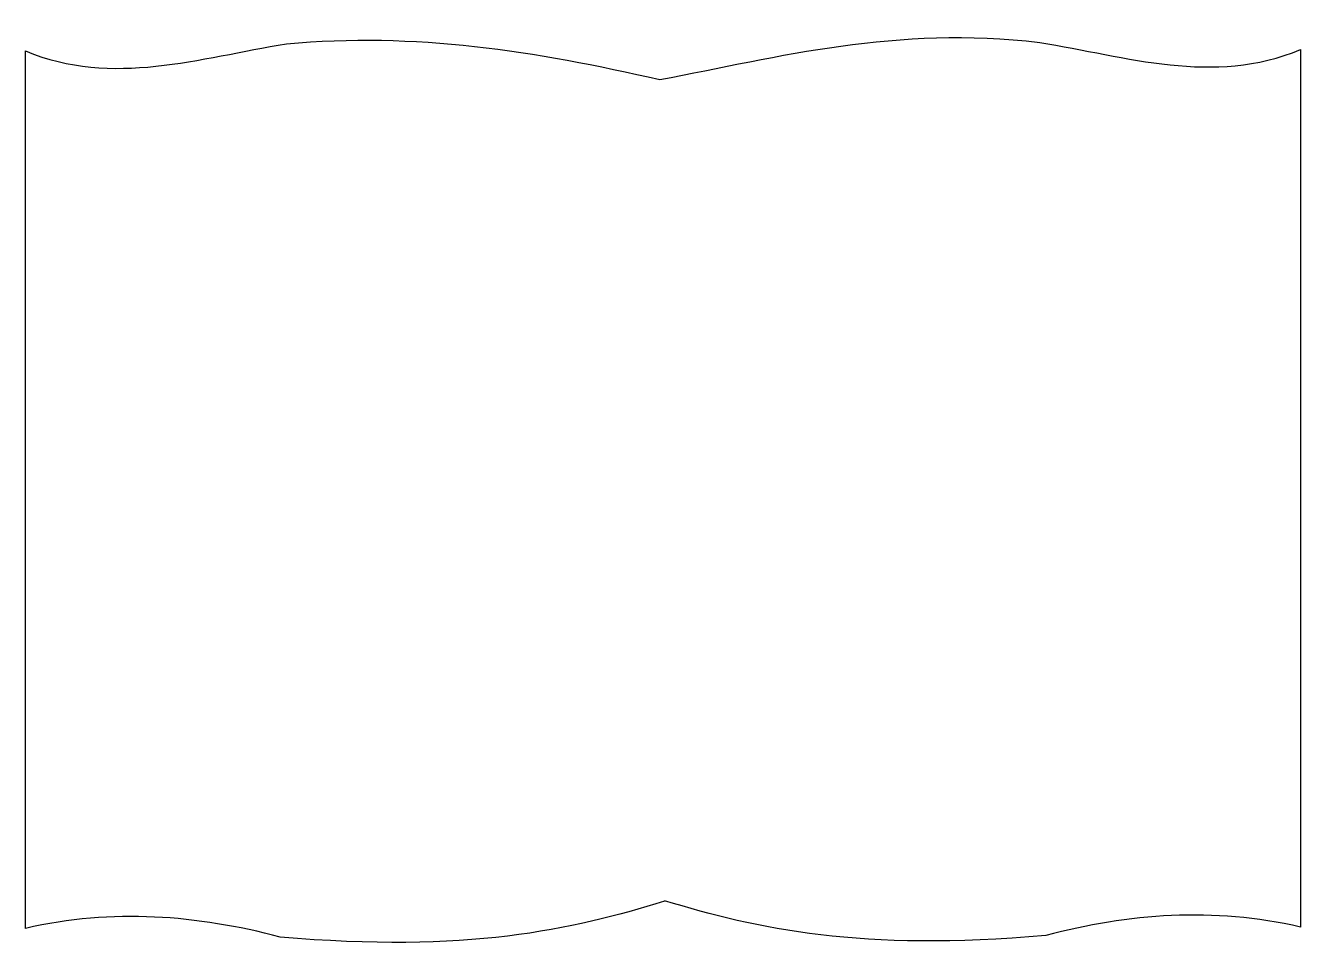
# Model space of a CAD drawing. Header units: centimetres. Extents: x -7.6 to 7.6, y -5.5 to 5.5.
import ezdxf

# ---------------------------------------------------------------- set-up
doc = ezdxf.new("R2010")
doc.units = ezdxf.units.CM
doc.header["$MEASUREMENT"] = 0
doc.layers.add('Camada 1', color=7, linetype='Continuous')

msp = doc.modelspace()

# ---------------------------------------------------------------- linework, layer by layer
at = {"layer": 'Camada 1'}
msp.add_open_spline([(-0.03649, 4.88254), (-1.51371, 5.22526), (-2.95513, 5.45174), (-4.47879, 5.30871), (-4.47879, 5.30871), (-5.51307, 5.14242), (-6.54823, 4.79245), (-7.58246, 5.22377), (-7.58246, 5.22377), (-7.58246, 5.22377), (-7.58246, -5.21552), (-7.58246, -5.21552), (-7.58246, -5.21552), (-6.54588, -4.97605), (-5.54041, -5.05934), (-4.55269, -5.31839), (-4.55269, -5.31839), (-2.33104, -5.51413), (-1.09236, -5.23356), (0.01928, -4.8922), (0.01928, -4.8922), (0.01928, -4.8922), (0.01928, -4.88625), (0.01928, -4.88625), (0.01928, -4.88625), (1.12153, -5.2224), (2.35558, -5.49416), (4.5527, -5.30046), (4.5527, -5.30046), (5.54042, -5.04143), (6.54589, -4.95962), (7.58244, -5.19915), (7.58244, -5.19915), (7.58244, -5.19915), (7.58246, 5.24015), (7.58246, 5.24015), (7.58246, 5.24015), (6.54823, 4.80883), (5.51471, 5.15876), (4.48043, 5.32508), (4.48043, 5.32508), (2.76939, 5.5268), (1.39422, 5.15744), (-0.03649, 4.88254)], degree=3, knots=[0, 0, 0, 0, 0.08333333, 0.08333333, 0.08333333, 0.08333333, 0.16666667, 0.16666667, 0.16666667, 0.16666667, 0.25, 0.25, 0.25, 0.25, 0.33333333, 0.33333333, 0.33333333, 0.33333333, 0.41666667, 0.41666667, 0.41666667, 0.41666667, 0.5, 0.5, 0.5, 0.5, 0.58333333, 0.58333333, 0.58333333, 0.58333333, 0.66666667, 0.66666667, 0.66666667, 0.66666667, 0.75, 0.75, 0.75, 0.75, 0.83333333, 0.83333333, 0.83333333, 0.83333333, 1, 1, 1, 1], dxfattribs=at)

doc.saveas('drawing.dxf')
